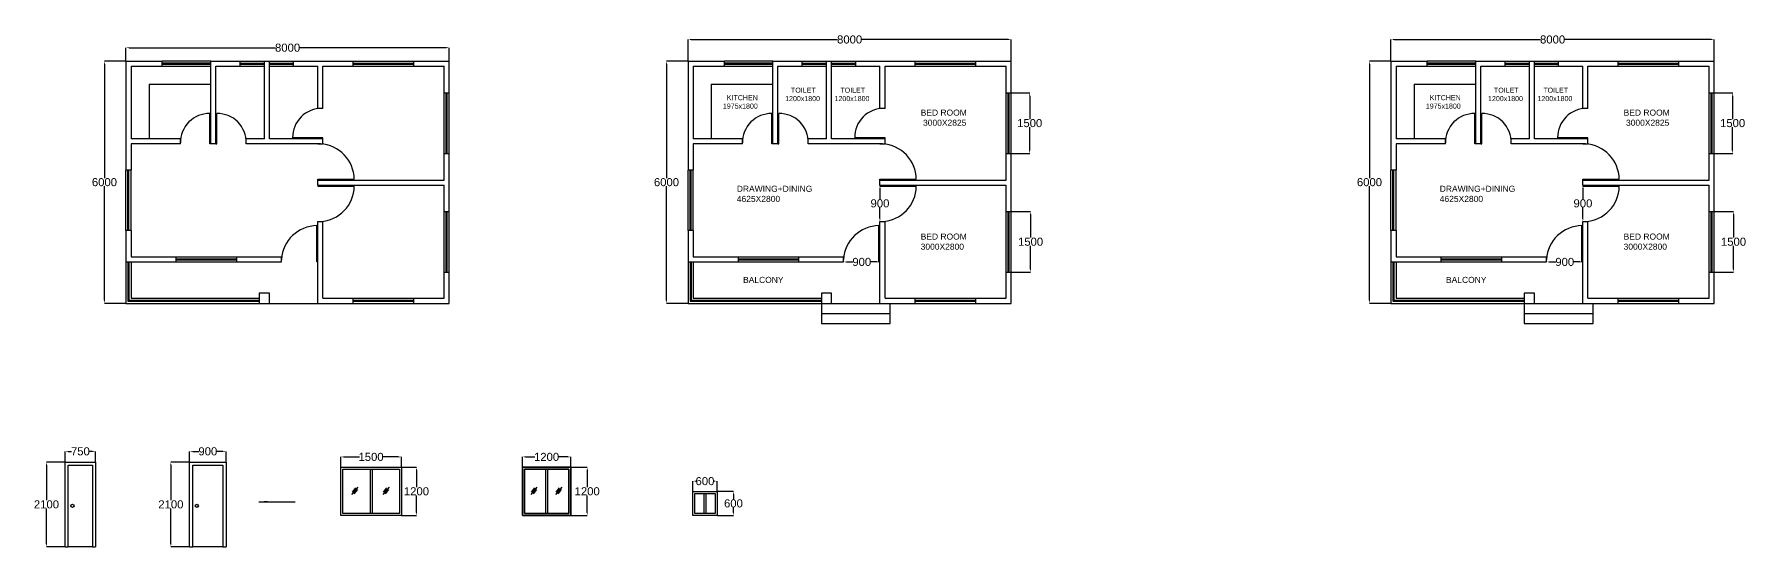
# Model space of a CAD drawing. Header units: millimetres. Extents: x -24558 to 57022, y -12005 to 691.
# Drawn here: x 14666 to 57022, y -12005 to 691 of the extents above; entities that cross this region are included whole.
import ezdxf

# ---------------------------------------------------------------- set-up
doc = ezdxf.new("R2010")
doc.units = ezdxf.units.MM
doc.header["$MEASUREMENT"] = 0
doc.styles.get("Standard").update_dxf_attribs({"font": 'arial.ttf'})
doc.dimstyles.get("Standard").update_dxf_attribs({"dimtxt": 200, "dimasz": 75, "dimexe": 0.18, "dimexo": 0.0625, "dimgap": 0.09, "dimtad": 0, "dimtih": 1, "dimtoh": 1, "dimdec": 0, "dimzin": 0, "dimdsep": 46, "dimtxsty": 'Standard', "dimcen": 0.09, "dimadec": 0, "dimazin": 0, "dimtfac": 1, "dimtdec": 0, "dimtofl": 0, "dimtmove": 0, "dimatfit": 3, "dimfxl": 1, "dimtolj": 1, "dimtzin": 0, "dimarcsym": 0})

# ---------------------------------------------------------------- blocks, each defined once
blk = doc.blocks.new('*D4')
at = {"color": 0, "lineweight": -2, "transparency": 16777216}
for p, q in [((16936, 25), (16403, 25)), ((16403, -50), (16403, -2873)), ((16403, -5900), (16403, -3077)), ((16936, -5975), (16403, -5975))]:
    blk.add_line(p, q, dxfattribs=at)
at = {"color": 0, "transparency": 16777216}
for points in [[(16390, -50), (16415, -50), (16403, 25)], [(16390, -5900), (16415, -5900), (16403, -5975)]]:
    blk.add_solid(points, dxfattribs=at)
at = {"layer": 'Defpoints', "color": 0, "transparency": 16777216}
for p in [(16403, 25), (16936, 25), (16936, -5975)]:
    blk.add_point(p, dxfattribs=at)
at = {"color": 0, "transparency": 16777216, "insert": (16403, -2975), "char_height": 200, "attachment_point": 5}
blk.add_mtext('\\A1;6000', dxfattribs=at)
blk = doc.blocks.new('*D7')
at = {"color": 0, "lineweight": -2, "transparency": 16777216}
for p, q in [((16936, 25), (16936, 356)), ((17011, 356), (20637, 356)), ((24861, 356), (21234, 356)), ((24936, 25), (24936, 356))]:
    blk.add_line(p, q, dxfattribs=at)
at = {"color": 0, "transparency": 16777216}
for points in [[(17011, 368), (17011, 343), (16936, 356)], [(24861, 368), (24861, 343), (24936, 356)]]:
    blk.add_solid(points, dxfattribs=at)
at = {"layer": 'Defpoints', "color": 0, "transparency": 16777216}
for p in [(16936, 25), (24936, 356), (24936, 25)]:
    blk.add_point(p, dxfattribs=at)
at = {"color": 0, "transparency": 16777216, "insert": (20936, 356), "char_height": 200, "attachment_point": 5}
blk.add_mtext('\\A1;8000', dxfattribs=at)
blk = doc.blocks.new('*D9')
at = {"color": 0, "lineweight": -2, "transparency": 16777216}
for p, q in [((30845, 25), (30312, 25)), ((30312, -50), (30312, -2873)), ((30312, -5900), (30312, -3077)), ((30845, -5975), (30312, -5975))]:
    blk.add_line(p, q, dxfattribs=at)
at = {"color": 0, "transparency": 16777216}
for points in [[(30300, -50), (30325, -50), (30312, 25)], [(30300, -5900), (30325, -5900), (30312, -5975)]]:
    blk.add_solid(points, dxfattribs=at)
at = {"layer": 'Defpoints', "color": 0, "transparency": 16777216}
for p in [(30312, 25), (30845, 25), (30845, -5975)]:
    blk.add_point(p, dxfattribs=at)
at = {"color": 0, "transparency": 16777216, "insert": (30312, -2975), "char_height": 200, "attachment_point": 5}
blk.add_mtext('\\A1;6000', dxfattribs=at)
blk = doc.blocks.new('*D8')
at = {"color": 0, "lineweight": -2, "transparency": 16777216}
for p, q in [((30845, 25), (30845, 560)), ((30920, 559), (34547, 559)), ((38770, 559), (35144, 559)), ((38845, 25), (38845, 560))]:
    blk.add_line(p, q, dxfattribs=at)
at = {"color": 0, "transparency": 16777216}
for points in [[(30920, 572), (30920, 547), (30845, 559)], [(38770, 572), (38770, 547), (38845, 559)]]:
    blk.add_solid(points, dxfattribs=at)
at = {"layer": 'Defpoints', "color": 0, "transparency": 16777216}
for p in [(38845, 559), (30845, 25), (38845, 25)]:
    blk.add_point(p, dxfattribs=at)
at = {"color": 0, "transparency": 16777216, "insert": (34845, 559), "char_height": 200, "attachment_point": 5}
blk.add_mtext('\\A1;8000', dxfattribs=at)
blk = doc.blocks.new('*D14')
at = {"color": 0, "lineweight": -2, "transparency": 16777216}
for p, q in [((38845, -762), (39301, -762)), ((39301, -837), (39301, -1410)), ((39301, -2187), (39301, -1615)), ((38845, -2262), (39301, -2262))]:
    blk.add_line(p, q, dxfattribs=at)
at = {"color": 0, "transparency": 16777216}
for points in [[(39289, -837), (39314, -837), (39301, -762)], [(39289, -2187), (39314, -2187), (39301, -2262)]]:
    blk.add_solid(points, dxfattribs=at)
at = {"layer": 'Defpoints', "color": 0, "transparency": 16777216}
for p in [(38845, -762), (38845, -2262), (39301, -2262)]:
    blk.add_point(p, dxfattribs=at)
at = {"color": 0, "transparency": 16777216, "insert": (39301, -1512), "char_height": 200, "attachment_point": 5}
blk.add_mtext('\\A1;1500', dxfattribs=at)
blk = doc.blocks.new('*D15')
at = {"color": 0, "lineweight": -2, "transparency": 16777216}
for p, q in [((38845, -3700), (39323, -3700)), ((39323, -3775), (39323, -4348)), ((39323, -5125), (39323, -4552)), ((38845, -5200), (39323, -5200))]:
    blk.add_line(p, q, dxfattribs=at)
at = {"color": 0, "transparency": 16777216}
for points in [[(39310, -3775), (39335, -3775), (39323, -3700)], [(39310, -5125), (39335, -5125), (39323, -5200)]]:
    blk.add_solid(points, dxfattribs=at)
at = {"layer": 'Defpoints', "color": 0, "transparency": 16777216}
for p in [(38845, -3700), (38845, -5200), (39323, -5200)]:
    blk.add_point(p, dxfattribs=at)
at = {"color": 0, "transparency": 16777216, "insert": (39323, -4450), "char_height": 200, "attachment_point": 5}
blk.add_mtext('\\A1;1500', dxfattribs=at)
blk = doc.blocks.new('*D16')
at = {"color": 0, "lineweight": -2, "transparency": 16777216}
for p, q in [((34695, -4950), (34695, -4950)), ((34770, -4950), (34925, -4950)), ((35520, -4950), (35366, -4950)), ((35595, -4962), (35595, -4950))]:
    blk.add_line(p, q, dxfattribs=at)
at = {"color": 0, "transparency": 16777216}
for points in [[(34770, -4937), (34770, -4962), (34695, -4950)], [(35520, -4937), (35520, -4962), (35595, -4950)]]:
    blk.add_solid(points, dxfattribs=at)
at = {"layer": 'Defpoints', "color": 0, "transparency": 16777216}
for p in [(34695, -4950), (35595, -4950), (35595, -4962)]:
    blk.add_point(p, dxfattribs=at)
at = {"color": 0, "transparency": 16777216, "insert": (35145, -4950), "char_height": 200, "attachment_point": 5}
blk.add_mtext('\\A1;900', dxfattribs=at)
blk = doc.blocks.new('*D17')
at = {"color": 0, "lineweight": -2, "transparency": 16777216}
for p, q in [((35595, -3050), (35595, -3050)), ((35595, -3125), (35595, -3398)), ((35595, -3875), (35595, -3602)), ((35595, -3950), (35595, -3950))]:
    blk.add_line(p, q, dxfattribs=at)
at = {"color": 0, "transparency": 16777216}
for points in [[(35583, -3125), (35608, -3125), (35595, -3050)], [(35583, -3875), (35608, -3875), (35595, -3950)]]:
    blk.add_solid(points, dxfattribs=at)
at = {"layer": 'Defpoints', "color": 0, "transparency": 16777216}
for p in [(35595, -3050), (35595, -3050), (35595, -3950)]:
    blk.add_point(p, dxfattribs=at)
at = {"color": 0, "transparency": 16777216, "insert": (35595, -3500), "char_height": 200, "attachment_point": 5}
blk.add_mtext('\\A1;900', dxfattribs=at)
blk = doc.blocks.new('*D18')
at = {"color": 0, "lineweight": -2, "transparency": 16777216}
for p, q in [((48241, 25), (47709, 25)), ((47709, -50), (47709, -2873)), ((47709, -5900), (47709, -3077)), ((48241, -5975), (47709, -5975))]:
    blk.add_line(p, q, dxfattribs=at)
at = {"color": 0, "transparency": 16777216}
for points in [[(47696, -50), (47721, -50), (47709, 25)], [(47696, -5900), (47721, -5900), (47709, -5975)]]:
    blk.add_solid(points, dxfattribs=at)
at = {"layer": 'Defpoints', "color": 0, "transparency": 16777216}
for p in [(47709, 25), (48242, 25), (48242, -5975)]:
    blk.add_point(p, dxfattribs=at)
at = {"color": 0, "transparency": 16777216, "insert": (47709, -2975), "char_height": 200, "attachment_point": 5}
blk.add_mtext('\\A1;6000', dxfattribs=at)
blk = doc.blocks.new('*D19')
at = {"color": 0, "lineweight": -2, "transparency": 16777216}
for p, q in [((48242, 25), (48242, 560)), ((48317, 559), (51943, 559)), ((56167, 559), (52540, 559)), ((56242, 25), (56242, 560))]:
    blk.add_line(p, q, dxfattribs=at)
at = {"color": 0, "transparency": 16777216}
for points in [[(48317, 572), (48317, 547), (48242, 559)], [(56167, 572), (56167, 547), (56242, 559)]]:
    blk.add_solid(points, dxfattribs=at)
at = {"layer": 'Defpoints', "color": 0, "transparency": 16777216}
for p in [(56242, 559), (48242, 25), (56242, 25)]:
    blk.add_point(p, dxfattribs=at)
at = {"color": 0, "transparency": 16777216, "insert": (52242, 559), "char_height": 200, "attachment_point": 5}
blk.add_mtext('\\A1;8000', dxfattribs=at)
blk = doc.blocks.new('*D20')
at = {"color": 0, "lineweight": -2, "transparency": 16777216}
for p, q in [((56242, -762), (56698, -762)), ((56697, -837), (56697, -1410)), ((56697, -2187), (56697, -1615)), ((56242, -2262), (56698, -2262))]:
    blk.add_line(p, q, dxfattribs=at)
at = {"color": 0, "transparency": 16777216}
for points in [[(56685, -837), (56710, -837), (56697, -762)], [(56685, -2187), (56710, -2187), (56697, -2262)]]:
    blk.add_solid(points, dxfattribs=at)
at = {"layer": 'Defpoints', "color": 0, "transparency": 16777216}
for p in [(56242, -762), (56242, -2262), (56697, -2262)]:
    blk.add_point(p, dxfattribs=at)
at = {"color": 0, "transparency": 16777216, "insert": (56697, -1512), "char_height": 200, "attachment_point": 5}
blk.add_mtext('\\A1;1500', dxfattribs=at)
blk = doc.blocks.new('*D21')
at = {"color": 0, "lineweight": -2, "transparency": 16777216}
for p, q in [((56242, -3700), (56719, -3700)), ((56719, -3775), (56719, -4348)), ((56719, -5125), (56719, -4552)), ((56242, -5200), (56719, -5200))]:
    blk.add_line(p, q, dxfattribs=at)
at = {"color": 0, "transparency": 16777216}
for points in [[(56707, -3775), (56732, -3775), (56719, -3700)], [(56707, -5125), (56732, -5125), (56719, -5200)]]:
    blk.add_solid(points, dxfattribs=at)
at = {"layer": 'Defpoints', "color": 0, "transparency": 16777216}
for p in [(56242, -3700), (56242, -5200), (56719, -5200)]:
    blk.add_point(p, dxfattribs=at)
at = {"color": 0, "transparency": 16777216, "insert": (56719, -4450), "char_height": 200, "attachment_point": 5}
blk.add_mtext('\\A1;1500', dxfattribs=at)
blk = doc.blocks.new('*D22')
at = {"color": 0, "lineweight": -2, "transparency": 16777216}
for p, q in [((52092, -4950), (52092, -4950)), ((52167, -4950), (52321, -4950)), ((52917, -4950), (52762, -4950)), ((52992, -4962), (52992, -4950))]:
    blk.add_line(p, q, dxfattribs=at)
at = {"color": 0, "transparency": 16777216}
for points in [[(52167, -4937), (52167, -4962), (52092, -4950)], [(52917, -4937), (52917, -4962), (52992, -4950)]]:
    blk.add_solid(points, dxfattribs=at)
at = {"layer": 'Defpoints', "color": 0, "transparency": 16777216}
for p in [(52092, -4950), (52992, -4950), (52992, -4962)]:
    blk.add_point(p, dxfattribs=at)
at = {"color": 0, "transparency": 16777216, "insert": (52542, -4950), "char_height": 200, "attachment_point": 5}
blk.add_mtext('\\A1;900', dxfattribs=at)
blk = doc.blocks.new('*D23')
at = {"color": 0, "lineweight": -2, "transparency": 16777216}
for p, q in [((52992, -3050), (52992, -3050)), ((52992, -3125), (52992, -3398)), ((52992, -3875), (52992, -3602)), ((52992, -3950), (52992, -3950))]:
    blk.add_line(p, q, dxfattribs=at)
at = {"color": 0, "transparency": 16777216}
for points in [[(52979, -3125), (53004, -3125), (52992, -3050)], [(52979, -3875), (53004, -3875), (52992, -3950)]]:
    blk.add_solid(points, dxfattribs=at)
at = {"layer": 'Defpoints', "color": 0, "transparency": 16777216}
for p in [(52992, -3050), (52992, -3050), (52992, -3950)]:
    blk.add_point(p, dxfattribs=at)
at = {"color": 0, "transparency": 16777216, "insert": (52992, -3500), "char_height": 200, "attachment_point": 5}
blk.add_mtext('\\A1;900', dxfattribs=at)
blk = doc.blocks.new('*D27')
at = {"color": 0, "lineweight": -2, "transparency": 16777216}
for p, q in [((22251, -10031), (22251, -9779)), ((22326, -9779), (22712, -9779)), ((23676, -9779), (23290, -9779)), ((23751, -10031), (23751, -9779))]:
    blk.add_line(p, q, dxfattribs=at)
at = {"color": 0, "transparency": 16777216}
for points in [[(22326, -9766), (22326, -9791), (22251, -9779)], [(23676, -9766), (23676, -9791), (23751, -9779)]]:
    blk.add_solid(points, dxfattribs=at)
at = {"layer": 'Defpoints', "color": 0, "transparency": 16777216}
for p in [(22251, -10031), (23751, -9779), (23751, -10031)]:
    blk.add_point(p, dxfattribs=at)
at = {"color": 0, "transparency": 16777216, "insert": (23001, -9779), "char_height": 200, "attachment_point": 5}
blk.add_mtext('\\A1;1500', dxfattribs=at)
blk = doc.blocks.new('*D28')
at = {"color": 0, "lineweight": -2, "transparency": 16777216}
for p, q in [((23758, -10031), (24126, -10031)), ((24125, -10106), (24125, -10529)), ((24125, -11156), (24125, -10734)), ((23758, -11231), (24126, -11231))]:
    blk.add_line(p, q, dxfattribs=at)
at = {"color": 0, "transparency": 16777216}
for points in [[(24113, -10106), (24138, -10106), (24125, -10031)], [(24113, -11156), (24138, -11156), (24125, -11231)]]:
    blk.add_solid(points, dxfattribs=at)
at = {"layer": 'Defpoints', "color": 0, "transparency": 16777216}
for p in [(23757, -10031), (23757, -11231), (24125, -11231)]:
    blk.add_point(p, dxfattribs=at)
at = {"color": 0, "transparency": 16777216, "insert": (24125, -10631), "char_height": 200, "attachment_point": 5}
blk.add_mtext('\\A1;1200', dxfattribs=at)
blk = doc.blocks.new('*D29')
at = {"color": 0, "lineweight": -2, "transparency": 16777216}
for p, q in [((18512, -9905), (18512, -9641)), ((18587, -9641), (18741, -9641)), ((19337, -9641), (19183, -9641)), ((19412, -9905), (19412, -9641))]:
    blk.add_line(p, q, dxfattribs=at)
at = {"color": 0, "transparency": 16777216}
for points in [[(18587, -9628), (18587, -9653), (18512, -9641)], [(19337, -9628), (19337, -9653), (19412, -9641)]]:
    blk.add_solid(points, dxfattribs=at)
at = {"layer": 'Defpoints', "color": 0, "transparency": 16777216}
for p in [(19412, -9641), (18512, -9905), (19412, -9905)]:
    blk.add_point(p, dxfattribs=at)
at = {"color": 0, "transparency": 16777216, "insert": (18962, -9641), "char_height": 200, "attachment_point": 5}
blk.add_mtext('\\A1;900', dxfattribs=at)
blk = doc.blocks.new('*D30')
at = {"color": 0, "lineweight": -2, "transparency": 16777216}
for p, q in [((18512, -9905), (18047, -9905)), ((18047, -9980), (18047, -10853)), ((18047, -11930), (18047, -11057)), ((18512, -12005), (18047, -12005))]:
    blk.add_line(p, q, dxfattribs=at)
at = {"color": 0, "transparency": 16777216}
for points in [[(18034, -9980), (18059, -9980), (18047, -9905)], [(18034, -11930), (18059, -11930), (18047, -12005)]]:
    blk.add_solid(points, dxfattribs=at)
at = {"layer": 'Defpoints', "color": 0, "transparency": 16777216}
for p in [(18512, -9905), (18047, -12005), (18512, -12005)]:
    blk.add_point(p, dxfattribs=at)
at = {"color": 0, "transparency": 16777216, "insert": (18047, -10955), "char_height": 200, "attachment_point": 5}
blk.add_mtext('\\A1;2100', dxfattribs=at)
blk = doc.blocks.new('gfgfgfg')
at = {"color": 244, "true_color": 0x991b1e}
for points in [[(36164, 13292.5), (36164, 15392.5), (37064, 15392.5), (37064, 13292.5)], [(36239, 13292.5), (36239, 15317.5), (36989, 15317.5), (36989, 13292.5)]]:
    blk.add_lwpolyline(points, dxfattribs=at)
blk.add_circle((36342, 14306.5), 40, dxfattribs=at)
blk = doc.blocks.new('*D38')
at = {"color": 0, "lineweight": -2, "transparency": 16777216}
for p, q in [((15433, -9905), (15433, -9641)), ((15508, -9641), (15589, -9641)), ((16108, -9641), (16028, -9641)), ((16183, -9905), (16183, -9641))]:
    blk.add_line(p, q, dxfattribs=at)
at = {"color": 0, "transparency": 16777216}
for points in [[(15508, -9628), (15508, -9653), (15433, -9641)], [(16108, -9628), (16108, -9653), (16183, -9641)]]:
    blk.add_solid(points, dxfattribs=at)
at = {"layer": 'Defpoints', "color": 0, "transparency": 16777216}
for p in [(16183, -9641), (15433, -9905), (16183, -9905)]:
    blk.add_point(p, dxfattribs=at)
at = {"color": 0, "transparency": 16777216, "insert": (15808, -9641), "char_height": 200, "attachment_point": 5}
blk.add_mtext('\\A1;750', dxfattribs=at)
blk = doc.blocks.new('*D39')
at = {"color": 0, "lineweight": -2, "transparency": 16777216}
for p, q in [((15433, -9905), (14968, -9905)), ((14968, -9980), (14968, -10853)), ((14968, -11930), (14968, -11057)), ((15433, -12005), (14968, -12005))]:
    blk.add_line(p, q, dxfattribs=at)
at = {"color": 0, "transparency": 16777216}
for points in [[(14956, -9980), (14981, -9980), (14968, -9905)], [(14956, -11930), (14981, -11930), (14968, -12005)]]:
    blk.add_solid(points, dxfattribs=at)
at = {"layer": 'Defpoints', "color": 0, "transparency": 16777216}
for p in [(15433, -9905), (14968, -12005), (15433, -12005)]:
    blk.add_point(p, dxfattribs=at)
at = {"color": 0, "transparency": 16777216, "insert": (14968, -10955), "char_height": 200, "attachment_point": 5}
blk.add_mtext('\\A1;2100', dxfattribs=at)
blk = doc.blocks.new('*D40')
at = {"color": 0, "lineweight": -2, "transparency": 16777216}
for p, q in [((26745, -10031), (26745, -9779)), ((26820, -9779), (27056, -9779)), ((27870, -9779), (27634, -9779)), ((27945, -10031), (27945, -9779))]:
    blk.add_line(p, q, dxfattribs=at)
at = {"color": 0, "transparency": 16777216}
for points in [[(26820, -9766), (26820, -9791), (26745, -9779)], [(27870, -9766), (27870, -9791), (27945, -9779)]]:
    blk.add_solid(points, dxfattribs=at)
at = {"layer": 'Defpoints', "color": 0, "transparency": 16777216}
for p in [(26745, -10031), (27945, -9779), (27945, -10031)]:
    blk.add_point(p, dxfattribs=at)
at = {"color": 0, "transparency": 16777216, "insert": (27345, -9779), "char_height": 200, "attachment_point": 5}
blk.add_mtext('\\A1;1200', dxfattribs=at)
blk = doc.blocks.new('*D41')
at = {"color": 0, "lineweight": -2, "transparency": 16777216}
for p, q in [((27951, -10031), (28351, -10031)), ((28350, -10106), (28350, -10529)), ((28350, -11156), (28350, -10734)), ((27951, -11231), (28351, -11231))]:
    blk.add_line(p, q, dxfattribs=at)
at = {"color": 0, "transparency": 16777216}
for points in [[(28338, -10106), (28363, -10106), (28350, -10031)], [(28338, -11156), (28363, -11156), (28350, -11231)]]:
    blk.add_solid(points, dxfattribs=at)
at = {"layer": 'Defpoints', "color": 0, "transparency": 16777216}
for p in [(27951, -10031), (27951, -11231), (28350, -11231)]:
    blk.add_point(p, dxfattribs=at)
at = {"color": 0, "transparency": 16777216, "insert": (28350, -10631), "char_height": 200, "attachment_point": 5}
blk.add_mtext('\\A1;1200', dxfattribs=at)
blk = doc.blocks.new('*D43')
at = {"color": 0, "lineweight": -2, "transparency": 16777216}
for p, q in [((30964, -10631), (30964, -10379)), ((31039, -10379), (31043, -10379)), ((31489, -10379), (31486, -10379)), ((31564, -10631), (31564, -10379))]:
    blk.add_line(p, q, dxfattribs=at)
at = {"color": 0, "transparency": 16777216}
for points in [[(31039, -10366), (31039, -10391), (30964, -10379)], [(31489, -10366), (31489, -10391), (31564, -10379)]]:
    blk.add_solid(points, dxfattribs=at)
at = {"layer": 'Defpoints', "color": 0, "transparency": 16777216}
for p in [(31564, -10379), (30964, -10631), (31564, -10631)]:
    blk.add_point(p, dxfattribs=at)
at = {"color": 0, "transparency": 16777216, "insert": (31264, -10379), "char_height": 200, "attachment_point": 5}
blk.add_mtext('\\A1;600', dxfattribs=at)
blk = doc.blocks.new('*D42')
at = {"color": 0, "lineweight": -2, "transparency": 16777216}
for p, q in [((31571, -10631), (31970, -10631)), ((31970, -10706), (31970, -10829)), ((31571, -11231), (31970, -11231)), ((31970, -11156), (31970, -11034))]:
    blk.add_line(p, q, dxfattribs=at)
at = {"color": 0, "transparency": 16777216}
for points in [[(31957, -10706), (31982, -10706), (31970, -10631)], [(31957, -11156), (31982, -11156), (31970, -11231)]]:
    blk.add_solid(points, dxfattribs=at)
at = {"layer": 'Defpoints', "color": 0, "transparency": 16777216}
for p in [(31570, -10631), (31570, -11231), (31970, -11231)]:
    blk.add_point(p, dxfattribs=at)
at = {"color": 0, "transparency": 16777216, "insert": (31970, -10931), "char_height": 200, "attachment_point": 5}
blk.add_mtext('\\A1;600', dxfattribs=at)

msp = doc.modelspace()

# ---------------------------------------------------------------- linework, layer by layer
for p, q in [((16935.7, 25), (17835.7, 25)), ((16935.7, 25), (16935.7, -2675)), ((17835.7, -100), (17835.7, 25)), ((19035.7, -2025), (19035.7, 25)), ((19035.7, 25), (19760.7, 25)), ((19760.7, -100), (19760.7, 25)), ((20360.7, -1900), (20360.7, 25)), ((20360.7, 25), (20485.7, 25)), ((20485.7, -1900), (20485.7, 25)), ((21085.7, -100), (21085.7, 25)), ((21085.7, 25), (22560.7, 25)), ((22560.7, -100), (22560.7, 25)), ((24060.7, -100), (24060.7, 25)), ((24060.7, 25), (24935.7, 25)), ((24935.7, -762.5), (24935.7, 25)), ((30845.3, 25), (31745.3, 25)), ((30845.3, 25), (30845.3, -2675)), ((31745.3, -100), (31745.3, 25)), ((32945.3, 25), (33670.3, 25)), ((32945.3, -2025), (32945.3, 25)), ((33670.3, -100), (33670.3, 25)), ((34270.3, 25), (34395.3, 25)), ((34270.3, -1900), (34270.3, 25)), ((34395.3, -1900), (34395.3, 25)), ((34995.3, 25), (36470.3, 25)), ((34995.3, -100), (34995.3, 25)), ((36470.3, -100), (36470.3, 25)), ((37970.3, 25), (38845.3, 25)), ((37970.3, -100), (37970.3, 25)), ((38845.3, -762.5), (38845.3, 25)), ((48241.5, 25), (49141.5, 25)), ((48241.5, 25), (48241.5, -2675)), ((49141.5, -100), (49141.5, 25)), ((50341.5, 25), (51066.5, 25)), ((50341.5, -2025), (50341.5, 25)), ((51066.5, -100), (51066.5, 25)), ((51666.5, 25), (51791.5, 25)), ((51666.5, -1900), (51666.5, 25)), ((51791.5, -1900), (51791.5, 25)), ((52391.5, 25), (53866.5, 25)), ((52391.5, -100), (52391.5, 25)), ((53866.5, -100), (53866.5, 25)), ((55366.5, 25), (56241.5, 25)), ((55366.5, -100), (55366.5, 25)), ((56241.5, -762.5), (56241.5, 25)), ((17060.7, -100), (17835.7, -100)), ((17060.7, -100), (17060.7, -1900)), ((19160.7, -2025), (19160.7, -100)), ((19160.7, -100), (19760.7, -100)), ((21085.7, -100), (21685.7, -100)), ((21685.7, -1150), (21685.7, -100)), ((21810.7, -1150), (21810.7, -100)), ((21810.7, -100), (22560.7, -100)), ((24060.7, -100), (24810.7, -100)), ((24810.7, -762.5), (24810.7, -100)), ((30970.3, -100), (31745.3, -100)), ((30970.3, -100), (30970.3, -1900)), ((33070.3, -100), (33670.3, -100)), ((33070.3, -2025), (33070.3, -100)), ((34995.3, -100), (35595.3, -100)), ((35595.3, -1150), (35595.3, -100)), ((35720.3, -100), (36470.3, -100)), ((35720.3, -1150), (35720.3, -100)), ((37970.3, -100), (38720.3, -100)), ((38720.3, -762.5), (38720.3, -100)), ((48366.5, -100), (49141.5, -100)), ((48366.5, -100), (48366.5, -1900)), ((50466.5, -100), (51066.5, -100)), ((50466.5, -2025), (50466.5, -100)), ((52391.5, -100), (52991.5, -100)), ((52991.5, -1150), (52991.5, -100)), ((53116.5, -100), (53866.5, -100)), ((53116.5, -1150), (53116.5, -100)), ((55366.5, -100), (56116.5, -100)), ((56116.5, -762.5), (56116.5, -100)), ((17510.7, -550), (17510.7, -1900)), ((17510.7, -550), (19035.7, -550)), ((24810.7, -762.5), (24935.7, -762.5)), ((31420.3, -550), (32945.3, -550)), ((31420.3, -550), (31420.3, -1900)), ((38720.3, -762.5), (38845.3, -762.5)), ((48816.5, -550), (50341.5, -550)), ((48816.5, -550), (48816.5, -1900)), ((56116.5, -762.5), (56241.5, -762.5)), ((21810.7, -1150), (21685.7, -1150)), ((35720.3, -1150), (35595.3, -1150)), ((53116.5, -1150), (52991.5, -1150)), ((18285.7, -1900), (17060.7, -1900)), ((18285.7, -2025), (17060.7, -2025)), ((17060.7, -2025), (17060.7, -2675)), ((18285.7, -2025), (18285.7, -1900)), ((19160.7, -2025), (19035.7, -2025)), ((19910.7, -2025), (19910.7, -1900)), ((20360.7, -1900), (19910.7, -1900)), ((21748.2, -2025), (19910.7, -2025)), ((21810.7, -1900), (20485.7, -1900)), ((21685.7, -2025), (21810.7, -2025)), ((21810.7, -2025), (21810.7, -1900)), ((32195.3, -1900), (30970.3, -1900)), ((30970.3, -2025), (30970.3, -2675)), ((32195.3, -2025), (30970.3, -2025)), ((32195.3, -2025), (32195.3, -1900)), ((33070.3, -2025), (32945.3, -2025)), ((33820.3, -2025), (33820.3, -1900)), ((34270.3, -1900), (33820.3, -1900)), ((35657.8, -2025), (33820.3, -2025)), ((35720.3, -1900), (34395.3, -1900)), ((35595.3, -2025), (35720.3, -2025)), ((35720.3, -2025), (35720.3, -1900)), ((49591.5, -1900), (48366.5, -1900)), ((48366.5, -2025), (48366.5, -2675)), ((49591.5, -2025), (48366.5, -2025)), ((49591.5, -2025), (49591.5, -1900)), ((50466.5, -2025), (50341.5, -2025)), ((51216.5, -2025), (51216.5, -1900)), ((51666.5, -1900), (51216.5, -1900)), ((53054, -2025), (51216.5, -2025)), ((53116.5, -1900), (51791.5, -1900)), ((52991.5, -2025), (53116.5, -2025)), ((53116.5, -2025), (53116.5, -1900)), ((24810.7, -2925), (24810.7, -2262.5)), ((24810.7, -2262.5), (24935.7, -2262.5)), ((24935.7, -3700), (24935.7, -2262.5)), ((38720.3, -2925), (38720.3, -2262.5)), ((38720.3, -2262.5), (38845.3, -2262.5)), ((38845.3, -3700), (38845.3, -2262.5)), ((56116.5, -2925), (56116.5, -2262.5)), ((56116.5, -2262.5), (56241.5, -2262.5)), ((56241.5, -3700), (56241.5, -2262.5)), ((17060.7, -2675), (16935.7, -2675)), ((21685.7, -2925), (24810.7, -2925)), ((21685.7, -3050), (21685.7, -2925)), ((30970.3, -2675), (30845.3, -2675)), ((35595.3, -3050), (35595.3, -2925)), ((35595.3, -2925), (38720.3, -2925)), ((48366.5, -2675), (48241.5, -2675)), ((52991.5, -3050), (52991.5, -2925)), ((52991.5, -2925), (56116.5, -2925)), ((21685.7, -3050), (24810.7, -3050)), ((24810.7, -3700), (24810.7, -3050)), ((35595.3, -3050), (38720.3, -3050)), ((38720.3, -3700), (38720.3, -3050)), ((52991.5, -3050), (56116.5, -3050)), ((56116.5, -3700), (56116.5, -3050)), ((24810.7, -3700), (24935.7, -3700)), ((38720.3, -3700), (38845.3, -3700)), ((56116.5, -3700), (56241.5, -3700)), ((17060.7, -4175), (16935.7, -4175)), ((16935.7, -4175), (16935.7, -4950)), ((17060.7, -4175), (17060.7, -4825)), ((21685.7, -5975), (21685.7, -3950)), ((21685.7, -3950), (21810.7, -3950)), ((21810.7, -5850), (21810.7, -3950)), ((30845.3, -4175), (30845.3, -4950)), ((30970.3, -4175), (30845.3, -4175)), ((30970.3, -4175), (30970.3, -4825)), ((35595.3, -5975), (35595.3, -3950)), ((35595.3, -3950), (35720.3, -3950)), ((35720.3, -5850), (35720.3, -3950)), ((48241.5, -4175), (48241.5, -4950)), ((48366.5, -4175), (48241.5, -4175)), ((48366.5, -4175), (48366.5, -4825)), ((52991.5, -5975), (52991.5, -3950)), ((52991.5, -3950), (53116.5, -3950)), ((53116.5, -5850), (53116.5, -3950)), ((16935.7, -4950), (18173.2, -4950)), ((17060.7, -4825), (18173.2, -4825)), ((18173.2, -4825), (18173.2, -4950)), ((19673.2, -4825), (19673.2, -4950)), ((19673.2, -4825), (20785.7, -4825)), ((19673.2, -4950), (20785.7, -4950)), ((20785.7, -4950), (20785.7, -4825)), ((30845.3, -4950), (32082.8, -4950)), ((30970.3, -4825), (32082.8, -4825)), ((32082.8, -4825), (32082.8, -4950)), ((33582.8, -4825), (34695.3, -4825)), ((33582.8, -4825), (33582.8, -4950)), ((33582.8, -4950), (34695.3, -4950)), ((34695.3, -4950), (34695.3, -4825)), ((48241.5, -4950), (49479, -4950)), ((48366.5, -4825), (49479, -4825)), ((49479, -4825), (49479, -4950)), ((50979, -4825), (52091.5, -4825)), ((50979, -4825), (50979, -4950)), ((50979, -4950), (52091.5, -4950)), ((52091.5, -4950), (52091.5, -4825)), ((24810.7, -5850), (24810.7, -5200)), ((24810.7, -5200), (24935.7, -5200)), ((24935.7, -5975), (24935.7, -5200)), ((38720.3, -5850), (38720.3, -5200)), ((38720.3, -5200), (38845.3, -5200)), ((38845.3, -5975), (38845.3, -5200)), ((56116.5, -5850), (56116.5, -5200)), ((56116.5, -5200), (56241.5, -5200)), ((56241.5, -5975), (56241.5, -5200)), ((21810.7, -5850), (22560.7, -5850)), ((22560.7, -5975), (22560.7, -5850)), ((24060.7, -5975), (24060.7, -5850)), ((24060.7, -5850), (24810.7, -5850)), ((35720.3, -5850), (36470.3, -5850)), ((36470.3, -5975), (36470.3, -5850)), ((37970.3, -5850), (38720.3, -5850)), ((37970.3, -5975), (37970.3, -5850)), ((53116.5, -5850), (53866.5, -5850)), ((53866.5, -5975), (53866.5, -5850)), ((55366.5, -5850), (56116.5, -5850)), ((55366.5, -5975), (55366.5, -5850)), ((20485.7, -5975), (21685.7, -5975)), ((21685.7, -5975), (22560.7, -5975)), ((24060.7, -5975), (24935.7, -5975)), ((34145.3, -5975), (34145.3, -6225)), ((34145.3, -6225), (35595.3, -6225)), ((34145.3, -6225), (34145.3, -6475)), ((34395.3, -5975), (35595.3, -5975)), ((35595.3, -5975), (36470.3, -5975)), ((35595.3, -6225), (35845.3, -6225)), ((35845.3, -6225), (35845.3, -5975)), ((35845.3, -6475), (35845.3, -6225)), ((37970.3, -5975), (38845.3, -5975)), ((51541.5, -5975), (51541.5, -6225)), ((51541.5, -6225), (52991.5, -6225)), ((51541.5, -6225), (51541.5, -6475)), ((51791.5, -5975), (52991.5, -5975)), ((52991.5, -5975), (53866.5, -5975)), ((52991.5, -6225), (53241.5, -6225)), ((53241.5, -6225), (53241.5, -5975)), ((53241.5, -6475), (53241.5, -6225)), ((55366.5, -5975), (56241.5, -5975)), ((34145.3, -6475), (35595.3, -6475)), ((35595.3, -6475), (35845.3, -6475)), ((51541.5, -6475), (52991.5, -6475)), ((52991.5, -6475), (53241.5, -6475))]:
    msp.add_line(p, q)
at = {"color": 5}
for p, q in [((19035.7, 25), (17835.7, 25)), ((19760.7, 25), (20360.7, 25)), ((20485.7, 25), (21085.7, 25)), ((22560.7, 25), (24060.7, 25)), ((32945.3, 25), (31745.3, 25)), ((33670.3, 25), (34270.3, 25)), ((34395.3, 25), (34995.3, 25)), ((36470.3, 25), (37970.3, 25)), ((50341.5, 25), (49141.5, 25)), ((51066.5, 25), (51666.5, 25)), ((51791.5, 25), (52391.5, 25)), ((53866.5, 25), (55366.5, 25)), ((19035.7, -25), (17835.7, -25)), ((17835.7, -50), (19035.7, -50)), ((17835.7, -100), (19035.7, -100)), ((19760.7, -25), (20360.7, -25)), ((19760.7, -50), (20360.7, -50)), ((19760.7, -100), (20360.7, -100)), ((20485.7, -25), (21085.7, -25)), ((20485.7, -50), (21085.7, -50)), ((20485.7, -100), (21085.7, -100)), ((22560.7, -25), (24060.7, -25)), ((22560.7, -50), (24060.7, -50)), ((22560.7, -100), (24060.7, -100)), ((32945.3, -25), (31745.3, -25)), ((31745.3, -50), (32945.3, -50)), ((31745.3, -100), (32945.3, -100)), ((33670.3, -25), (34270.3, -25)), ((33670.3, -50), (34270.3, -50)), ((33670.3, -100), (34270.3, -100)), ((34395.3, -25), (34995.3, -25)), ((34395.3, -50), (34995.3, -50)), ((34395.3, -100), (34995.3, -100)), ((36470.3, -25), (37970.3, -25)), ((36470.3, -50), (37970.3, -50)), ((36470.3, -100), (37970.3, -100)), ((50341.5, -25), (49141.5, -25)), ((49141.5, -50), (50341.5, -50)), ((49141.5, -100), (50341.5, -100)), ((51066.5, -25), (51666.5, -25)), ((51066.5, -50), (51666.5, -50)), ((51066.5, -100), (51666.5, -100)), ((51791.5, -25), (52391.5, -25)), ((51791.5, -50), (52391.5, -50)), ((51791.5, -100), (52391.5, -100)), ((53866.5, -25), (55366.5, -25)), ((53866.5, -50), (55366.5, -50)), ((53866.5, -100), (55366.5, -100)), ((24810.7, -2262.5), (24810.7, -762.5)), ((24860.7, -2262.5), (24860.7, -762.5)), ((24885.7, -2262.5), (24885.7, -762.5)), ((24935.7, -2262.5), (24935.7, -762.5)), ((38720.3, -2262.5), (38720.3, -762.5)), ((38770.3, -2262.5), (38770.3, -762.5)), ((38795.3, -2262.5), (38795.3, -762.5)), ((38845.3, -2262.5), (38845.3, -762.5)), ((56116.5, -2262.5), (56116.5, -762.5)), ((56166.5, -2262.5), (56166.5, -762.5)), ((56191.5, -2262.5), (56191.5, -762.5)), ((56241.5, -2262.5), (56241.5, -762.5)), ((16935.7, -4175), (16935.7, -2675)), ((16985.7, -4175), (16985.7, -2675)), ((17010.7, -4175), (17010.7, -2675)), ((17060.7, -4175), (17060.7, -2675)), ((30845.3, -4175), (30845.3, -2675)), ((30895.3, -4175), (30895.3, -2675)), ((30920.3, -4175), (30920.3, -2675)), ((30970.3, -4175), (30970.3, -2675)), ((48241.5, -4175), (48241.5, -2675)), ((48291.5, -4175), (48291.5, -2675)), ((48316.5, -4175), (48316.5, -2675)), ((48366.5, -4175), (48366.5, -2675)), ((24810.7, -5200), (24810.7, -3700)), ((24860.7, -5200), (24860.7, -3700)), ((24885.7, -5200), (24885.7, -3700)), ((24935.7, -5200), (24935.7, -3700)), ((38720.3, -5200), (38720.3, -3700)), ((38770.3, -5200), (38770.3, -3700)), ((38795.3, -5200), (38795.3, -3700)), ((38845.3, -5200), (38845.3, -3700)), ((56116.5, -5200), (56116.5, -3700)), ((56166.5, -5200), (56166.5, -3700)), ((56191.5, -5200), (56191.5, -3700)), ((56241.5, -5200), (56241.5, -3700)), ((18173.2, -4825), (19673.2, -4825)), ((18173.2, -4875), (19673.2, -4875)), ((18173.2, -4900), (19673.2, -4900)), ((18173.2, -4950), (19673.2, -4950)), ((32082.8, -4825), (33582.8, -4825)), ((32082.8, -4875), (33582.8, -4875)), ((32082.8, -4900), (33582.8, -4900)), ((32082.8, -4950), (33582.8, -4950)), ((49479, -4825), (50979, -4825)), ((49479, -4875), (50979, -4875)), ((49479, -4900), (50979, -4900)), ((49479, -4950), (50979, -4950)), ((22560.7, -5850), (24060.7, -5850)), ((22560.7, -5900), (24060.7, -5900)), ((22560.7, -5925), (24060.7, -5925)), ((36470.3, -5850), (37970.3, -5850)), ((36470.3, -5900), (37970.3, -5900)), ((36470.3, -5925), (37970.3, -5925)), ((53866.5, -5850), (55366.5, -5850)), ((53866.5, -5900), (55366.5, -5900)), ((53866.5, -5925), (55366.5, -5925)), ((22560.7, -5975), (24060.7, -5975)), ((36470.3, -5975), (37970.3, -5975)), ((53866.5, -5975), (55366.5, -5975)), ((22976.5, -10081.4), (22976.5, -11181.4)), ((23026.5, -10081.4), (23026.5, -11181.4)), ((27320, -10081.4), (27320, -11181.4)), ((27370, -10081.4), (27370, -11181.4)), ((22529.5, -10709.4), (22684, -10525.4)), ((22538.5, -10653.4), (22622.5, -10543.4)), ((22587, -10693.9), (22671, -10583.9)), ((23301, -10709.4), (23455.5, -10525.4)), ((23310, -10653.4), (23394, -10543.4)), ((23358.5, -10693.9), (23442.5, -10583.9)), ((26961.5, -10709.4), (27116, -10525.4)), ((26970.5, -10653.4), (27054.5, -10543.4)), ((27019, -10693.9), (27103, -10583.9)), ((27572.5, -10709.4), (27727, -10525.4)), ((27581.5, -10653.4), (27665.5, -10543.4)), ((27630, -10693.9), (27714, -10583.9)), ((31239.5, -10681.4), (31239.5, -11181.4)), ((31289.5, -10681.4), (31289.5, -11181.4))]:
    msp.add_line(p, q, dxfattribs=at)
at = {"color": 244, "true_color": 0x991b1e}
for p, q in [((19010.7, -2025), (19010.7, -1275)), ((19185.7, -2025), (19185.7, -1275)), ((32920.3, -2025), (32920.3, -1275)), ((33095.3, -2025), (33095.3, -1275)), ((50316.5, -2025), (50316.5, -1275)), ((50491.5, -2025), (50491.5, -1275)), ((19035.7, -2025), (19010.7, -2025)), ((19160.7, -2025), (19185.7, -2025)), ((21810.7, -1875), (21060.7, -1875)), ((21810.7, -1900), (21810.7, -1875)), ((32945.3, -2025), (32920.3, -2025)), ((33070.3, -2025), (33095.3, -2025)), ((35720.3, -1875), (34970.3, -1875)), ((35720.3, -1900), (35720.3, -1875)), ((50341.5, -2025), (50316.5, -2025)), ((50466.5, -2025), (50491.5, -2025)), ((53116.5, -1875), (52366.5, -1875)), ((53116.5, -1900), (53116.5, -1875)), ((21685.7, -2925), (21685.7, -2900)), ((21685.7, -2900), (22585.7, -2900)), ((35595.3, -2925), (35595.3, -2900)), ((35595.3, -2900), (36495.3, -2900)), ((52991.5, -2925), (52991.5, -2900)), ((52991.5, -2900), (53891.5, -2900)), ((21685.7, -3050), (21685.7, -3075)), ((21685.7, -3075), (22585.7, -3075)), ((35595.3, -3050), (35595.3, -3075)), ((35595.3, -3075), (36495.3, -3075)), ((52991.5, -3050), (52991.5, -3075)), ((52991.5, -3075), (53891.5, -3075)), ((21660.7, -4950), (21660.7, -4050)), ((35570.3, -4950), (35570.3, -4050)), ((52966.5, -4950), (52966.5, -4050)), ((21685.7, -4950), (21660.7, -4950)), ((35595.3, -4950), (35570.3, -4950)), ((52991.5, -4950), (52966.5, -4950)), ((15433.5, -12004.9), (15508.5, -12004.9)), ((16108.5, -12004.9), (16183.5, -12004.9)), ((18512, -12004.9), (18587, -12004.9)), ((19337, -12004.9), (19412, -12004.9))]:
    msp.add_line(p, q, dxfattribs=at)
at = {"color": 32, "true_color": 0xcd6928}
for p, q in [((16935.7, -4950), (16935.7, -5975)), ((16985.7, -4950), (16985.7, -5925)), ((17010.7, -4950), (17010.7, -5900)), ((17060.7, -4950), (17060.7, -5850)), ((30845.3, -4950), (30845.3, -5975)), ((30895.3, -4950), (30895.3, -5925)), ((30920.3, -4950), (30920.3, -5900)), ((30970.3, -4950), (30970.3, -5850)), ((48241.5, -4950), (48241.5, -5975)), ((48291.5, -4950), (48291.5, -5925)), ((48316.5, -4950), (48316.5, -5900)), ((48366.5, -4950), (48366.5, -5850)), ((16985.7, -5925), (20235.7, -5925)), ((17010.7, -5900), (20235.7, -5900)), ((17060.7, -5850), (20235.7, -5850)), ((30895.3, -5925), (34145.3, -5925)), ((30920.3, -5900), (34145.3, -5900)), ((30970.3, -5850), (34145.3, -5850)), ((48291.5, -5925), (51541.5, -5925)), ((48316.5, -5900), (51541.5, -5900)), ((48366.5, -5850), (51541.5, -5850)), ((16935.7, -5975), (20235.7, -5975)), ((30845.3, -5975), (34145.3, -5975)), ((48241.5, -5975), (51541.5, -5975))]:
    msp.add_line(p, q, dxfattribs=at)
for points in [[(20485.7, -5975), (20485.7, -5725), (20235.7, -5725), (20235.7, -5850), (20235.7, -5975), (20485.7, -5975)], [(34395.3, -5975), (34395.3, -5725), (34145.3, -5725), (34145.3, -5850), (34145.3, -5975), (34395.3, -5975)], [(51791.5, -5975), (51791.5, -5725), (51541.5, -5725), (51541.5, -5850), (51541.5, -5975), (51791.5, -5975)]]:
    msp.add_lwpolyline(points)
at = {"color": 244, "true_color": 0x991b1e}
for points in [[(15433.5, -12004.9), (15433.5, -9904.9), (16183.5, -9904.9), (16183.5, -12004.9)], [(15508.5, -12004.9), (15508.5, -9979.9), (16108.5, -9979.9), (16108.5, -12004.9)], [(18512, -12004.9), (18512, -9904.9), (19412, -9904.9), (19412, -12004.9)], [(18587, -12004.9), (18587, -9979.9), (19337, -9979.9), (19337, -12004.9)]]:
    msp.add_lwpolyline(points, dxfattribs=at)
for points in [[(15508.5, -9979.9), (16108.5, -9979.9), (16108.5, -12004.9), (15508.5, -12004.9)], [(18587, -9979.9), (19337, -9979.9), (19337, -12004.9), (18587, -12004.9)]]:
    msp.add_lwpolyline(points, close=True, dxfattribs=at)
at = {"color": 5}
for points in [[(22251.5, -10031.4), (23751.5, -10031.4), (23751.5, -11231.4), (22251.5, -11231.4), (22251.5, -10031.4)], [(26745, -10031.4), (27945, -10031.4), (27945, -11231.4), (26745, -11231.4), (26745, -10031.4)], [(30964.5, -10631.4), (31564.5, -10631.4), (31564.5, -11231.4), (30964.5, -11231.4), (30964.5, -10631.4)]]:
    msp.add_lwpolyline(points, dxfattribs=at)
for points in [[(22301.5, -10081.4), (23701.5, -10081.4), (23701.5, -11181.4), (22301.5, -11181.4)], [(26795, -10081.4), (27895, -10081.4), (27895, -11181.4), (26795, -11181.4)], [(31014.5, -10681.4), (31514.5, -10681.4), (31514.5, -11181.4), (31014.5, -11181.4)]]:
    msp.add_lwpolyline(points, close=True, dxfattribs=at)
for points in [[(27945, -10031.4), (26745, -10031.4), (26745, -11231.4), (27945, -11231.4)], [(27895, -11181.4), (26795, -11181.4), (26795, -10081.4), (27895, -10081.4)], [(27895, -10081.4), (26795, -10081.4), (26795, -11181.4), (27895, -11181.4)]]:
    msp.add_lwpolyline(points, close=True)
at = {"color": 244, "true_color": 0x991b1e}
for centre in [(15611.5, -10990.9), (18690, -10990.9)]:
    msp.add_circle(centre, 40, dxfattribs=at)
for centre, radius, start, end in [((21768.7, -1857.9), 708.2, 88.33995, 181.38149), ((35678.3, -1857.9), 708.2, 88.33995, 181.38149), ((53074.6, -1857.9), 708.2, 88.33995, 181.38149), ((18993.6, -1983), 708.2, 88.61851, 181.66005), ((19202.7, -1983), 708.2, 358.33995, 91.38149), ((32903.2, -1983), 708.2, 88.61851, 181.66005), ((33112.4, -1983), 708.2, 358.33995, 91.38149), ((50299.5, -1983), 708.2, 88.61851, 181.66005), ((50508.6, -1983), 708.2, 358.33995, 91.38149), ((21696.8, -2912.5), 889, 0.80566, 86.68544), ((35606.4, -2912.5), 889, 0.80566, 86.68544), ((53002.6, -2912.5), 889, 0.80566, 86.68544), ((21696.8, -3062.5), 889, 273.31456, 359.19434), ((35606.4, -3062.5), 889, 273.31456, 359.19434), ((53002.6, -3062.5), 889, 273.31456, 359.19434), ((21673.2, -4938.9), 889, 90.80566, 176.68544), ((35582.8, -4938.9), 889, 90.80566, 176.68544), ((52979, -4938.9), 889, 90.80566, 176.68544)]:
    msp.add_arc(centre, radius, start, end, dxfattribs=at)

# ---------------------------------------------------------------- block references
at = {"extrusion": (0, -1, 6.12323e-17)}
msp.add_blockref('gfgfgfg', (-15944.1, -14280, 10892.4), dxfattribs=at)

# ---------------------------------------------------------------- texts
at = {"attachment_point": 1}
for s, width, insert, char_height in [('       KITCHEN\\P     1975x1800', 2187.707, (31465.4, -818.5), 125), ('        TOILET\\P     1200x1800', 2187.707, (33005.5, -633.2), 125), ('        TOILET\\P     1200x1800', 2187.707, (34228.5, -633.2), 125), ('       KITCHEN\\P     1975x1800', 2187.707, (48861.7, -818.5), 125), ('        TOILET\\P     1200x1800', 2187.707, (50401.8, -633.2), 125), ('        TOILET\\P     1200x1800', 2187.707, (51624.7, -633.2), 125), ('     BED ROOM\\P      3000X2825', 2187.707, (36312.5, -1176.3), 150), ('     BED ROOM\\P      3000X2825', 2187.707, (53708.8, -1176.3), 150), ('DRAWING+DINING\\P4625X2800', 1093.249, (32052.7, -3063), 150), ('DRAWING+DINING\\P4625X2800', 1093.249, (49449, -3063), 150), ('     BED ROOM\\P     3000X2800', 2187.707, (36312.5, -4246.2), 150), ('     BED ROOM\\P     3000X2800', 2187.707, (53708.8, -4246.2), 150), ('BALCONY', 2187.707, (32207.6, -5319), 150), ('BALCONY', 2187.707, (49603.8, -5319), 150)]:
    msp.add_mtext_dynamic_manual_height_columns(s, width=width, gutter_width=1, heights=[0], dxfattribs=dict(at, insert=insert, char_height=char_height))

# ---------------------------------------------------------------- dimensions: what is measured, and where the dimension line sits
for base, p1, p2, picture, middle in [((24935.7, 355.9), (16935.7, 25), (24935.7, 25), '*D7', (20935.7, 355.9)), ((38845.3, 559.4), (30845.3, 25), (38845.3, 25), '*D8', (34845.3, 559.4)), ((56241.5, 559.4), (48241.5, 25), (56241.5, 25), '*D19', (52241.5, 559.4)), ((35595.3, -4950), (34695.3, -4950), (35595.3, -4962.5), '*D16', (35145.3, -4950)), ((52991.5, -4950), (52091.5, -4950), (52991.5, -4962.5), '*D22', (52541.5, -4950)), ((16183.5, -9640.9), (15433.5, -9904.9), (16183.5, -9904.9), '*D38', (15808.5, -9640.9)), ((19412, -9640.9), (18512, -9904.9), (19412, -9904.9), '*D29', (18962, -9640.9)), ((23751.5, -9778.9), (22251.5, -10031.4), (23751.5, -10031.4), '*D27', (23001.5, -9778.9)), ((27945, -9778.9), (26745, -10031.4), (27945, -10031.4), '*D40', (27345, -9778.9)), ((31564.5, -10378.9), (30964.5, -10631.4), (31564.5, -10631.4), '*D43', (31264.5, -10378.9))]:
    dim = msp.add_linear_dim(base=base, p1=p1, p2=p2, dimstyle='Standard')
    dim.commit()
    dim.dimension.update_dxf_attribs({"geometry": picture, "text_midpoint": middle})
for base, p1, p2, picture, middle in [((16402.9, 25), (16935.7, -5975), (16935.7, 25), '*D4', (16402.9, -2975)), ((30312.5, 25), (30845.3, -5975), (30845.3, 25), '*D9', (30312.5, -2975)), ((47708.8, 25), (48241.5, -5975), (48241.5, 25), '*D18', (47708.8, -2975)), ((39301.2, -2262.5), (38845.3, -762.5), (38845.3, -2262.5), '*D14', (39301.2, -1512.5)), ((56697.4, -2262.5), (56241.5, -762.5), (56241.5, -2262.5), '*D20', (56697.4, -1512.5)), ((35595.3, -3050), (35595.3, -3950), (35595.3, -3050), '*D17', (35595.3, -3500)), ((52991.5, -3050), (52991.5, -3950), (52991.5, -3050), '*D23', (52991.5, -3500)), ((39323, -5200), (38845.3, -3700), (38845.3, -5200), '*D15', (39323, -4450)), ((56719.3, -5200), (56241.5, -3700), (56241.5, -5200), '*D21', (56719.3, -4450)), ((14968.5, -12004.9), (15433.5, -9904.9), (15433.5, -12004.9), '*D39', (14968.5, -10954.9)), ((18047, -12004.9), (18512, -9904.9), (18512, -12004.9), '*D30', (18047, -10954.9)), ((24125.5, -11231.4), (23757.5, -10031.4), (23757.5, -11231.4), '*D28', (24125.5, -10631.4)), ((28350.5, -11231.4), (27951, -10031.4), (27951, -11231.4), '*D41', (28350.5, -10631.4)), ((31970, -11231.4), (31570.5, -10631.4), (31570.5, -11231.4), '*D42', (31970, -10931.4))]:
    dim = msp.add_linear_dim(base=base, p1=p1, p2=p2, angle=90, dimstyle='Standard')
    dim.commit()
    dim.dimension.update_dxf_attribs({"geometry": picture, "text_midpoint": middle})

doc.saveas('drawing.dxf')
